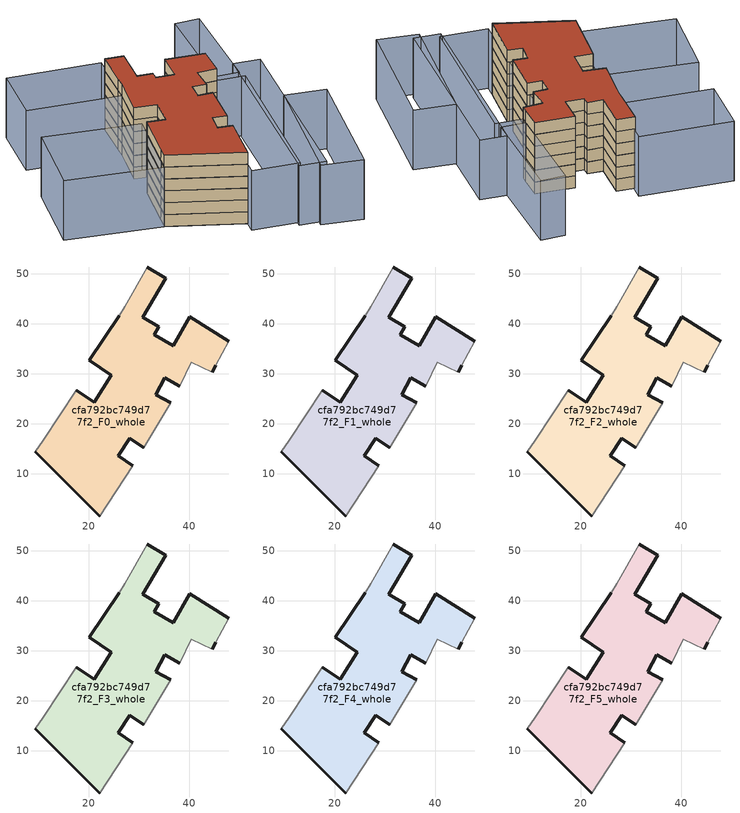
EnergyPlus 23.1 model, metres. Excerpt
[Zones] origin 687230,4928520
cfa792bc749d77f2_F0_whole
 floor ground (EU_floor_Construction): 28.73,11.63 25.81,13.61 28.12,17.09 30.93,15.22 36.35,24.22 33.37,25.86 35.18,29.17 38.14,27.54 40.45,32.25 44.61,30.25 45.38,31.7 47.96,36.53 40.14,41.41 36.85,35.57 33.1,37.82 33.97,39.41 30.77,41.28 35.36,49.07 31.67,51.34 27.13,43.41 26.08,41.55 20.09,32.68 24.41,29.7 21.02,24.33 17.5,26.67 10.84,16.73 9.25,14.37 22.16,1.57 z0
 wall outside (EU_wall_Construction): 17.5,26.67 21.02,24.33 24.41,29.7 20.09,32.68 26.08,41.55 / 31.67,51.34 35.36,49.07 30.77,41.28 33.97,39.41 33.1,37.82 36.85,35.57 40.14,41.41 47.96,36.53 / 45.38,31.7 44.61,30.25 / 38.14,27.54 35.18,29.17 33.37,25.86 36.35,24.22 / 30.93,15.22 28.12,17.09 25.81,13.61 28.73,11.63 / 22.16,1.57 9.25,14.37 z0:3
 wall adiabatic (EU_wall_Construction): 9.25,14.37 10.84,16.73 17.5,26.67 / 26.08,41.55 27.13,43.41 31.67,51.34 / 47.96,36.53 45.38,31.7 / 44.61,30.25 40.45,32.25 38.14,27.54 / 36.35,24.22 30.93,15.22 / 28.73,11.63 22.16,1.57 z0:3
cfa792bc749d77f2_F1_whole
 floor to cfa792bc749d77f2_F0_whole (EU_floor_Construction): 28.73,11.63 25.81,13.61 28.12,17.09 30.93,15.22 36.35,24.22 33.37,25.86 35.18,29.17 38.14,27.54 40.45,32.25 44.61,30.25 45.38,31.7 47.96,36.53 40.14,41.41 36.85,35.57 33.1,37.82 33.97,39.41 30.77,41.28 35.36,49.07 31.67,51.34 27.13,43.41 26.08,41.55 20.09,32.68 24.41,29.7 21.02,24.33 17.5,26.67 10.84,16.73 9.25,14.37 22.16,1.57 z3
 wall outside (EU_wall_Construction): 17.5,26.67 21.02,24.33 24.41,29.7 20.09,32.68 26.08,41.55 / 31.67,51.34 35.36,49.07 30.77,41.28 33.97,39.41 33.1,37.82 36.85,35.57 40.14,41.41 47.96,36.53 / 45.38,31.7 44.61,30.25 / 38.14,27.54 35.18,29.17 33.37,25.86 36.35,24.22 / 30.93,15.22 28.12,17.09 25.81,13.61 28.73,11.63 / 22.16,1.57 9.25,14.37 z3:6
 wall adiabatic (EU_wall_Construction): 9.25,14.37 10.84,16.73 17.5,26.67 / 26.08,41.55 27.13,43.41 31.67,51.34 / 47.96,36.53 45.38,31.7 / 44.61,30.25 40.45,32.25 38.14,27.54 / 36.35,24.22 30.93,15.22 / 28.73,11.63 22.16,1.57 z3:6
cfa792bc749d77f2_F2_whole
 floor to cfa792bc749d77f2_F1_whole (EU_floor_Construction): 28.73,11.63 25.81,13.61 28.12,17.09 30.93,15.22 36.35,24.22 33.37,25.86 35.18,29.17 38.14,27.54 40.45,32.25 44.61,30.25 45.38,31.7 47.96,36.53 40.14,41.41 36.85,35.57 33.1,37.82 33.97,39.41 30.77,41.28 35.36,49.07 31.67,51.34 27.13,43.41 26.08,41.55 20.09,32.68 24.41,29.7 21.02,24.33 17.5,26.67 10.84,16.73 9.25,14.37 22.16,1.57 z6
 wall outside (EU_wall_Construction): 17.5,26.67 21.02,24.33 24.41,29.7 20.09,32.68 26.08,41.55 / 31.67,51.34 35.36,49.07 30.77,41.28 33.97,39.41 33.1,37.82 36.85,35.57 40.14,41.41 47.96,36.53 / 45.38,31.7 44.61,30.25 / 38.14,27.54 35.18,29.17 33.37,25.86 36.35,24.22 / 30.93,15.22 28.12,17.09 25.81,13.61 28.73,11.63 / 22.16,1.57 9.25,14.37 z6:9
 wall adiabatic (EU_wall_Construction): 9.25,14.37 10.84,16.73 17.5,26.67 / 26.08,41.55 27.13,43.41 31.67,51.34 / 47.96,36.53 45.38,31.7 / 44.61,30.25 40.45,32.25 38.14,27.54 / 36.35,24.22 30.93,15.22 / 28.73,11.63 22.16,1.57 z6:9
cfa792bc749d77f2_F3_whole
 floor to cfa792bc749d77f2_F2_whole (EU_floor_Construction): 28.73,11.63 25.81,13.61 28.12,17.09 30.93,15.22 36.35,24.22 33.37,25.86 35.18,29.17 38.14,27.54 40.45,32.25 44.61,30.25 45.38,31.7 47.96,36.53 40.14,41.41 36.85,35.57 33.1,37.82 33.97,39.41 30.77,41.28 35.36,49.07 31.67,51.34 27.13,43.41 26.08,41.55 20.09,32.68 24.41,29.7 21.02,24.33 17.5,26.67 10.84,16.73 9.25,14.37 22.16,1.57 z9
 wall outside (EU_wall_Construction): 17.5,26.67 21.02,24.33 24.41,29.7 20.09,32.68 26.08,41.55 / 31.67,51.34 35.36,49.07 30.77,41.28 33.97,39.41 33.1,37.82 36.85,35.57 40.14,41.41 47.96,36.53 / 45.38,31.7 44.61,30.25 / 38.14,27.54 35.18,29.17 33.37,25.86 36.35,24.22 / 30.93,15.22 28.12,17.09 25.81,13.61 28.73,11.63 / 22.16,1.57 9.25,14.37 z9:12
 wall adiabatic (EU_wall_Construction): 9.25,14.37 10.84,16.73 17.5,26.67 / 26.08,41.55 27.13,43.41 31.67,51.34 / 47.96,36.53 45.38,31.7 / 44.61,30.25 40.45,32.25 38.14,27.54 / 36.35,24.22 30.93,15.22 / 28.73,11.63 22.16,1.57 z9:12
cfa792bc749d77f2_F4_whole
 floor to cfa792bc749d77f2_F3_whole (EU_floor_Construction): 28.73,11.63 25.81,13.61 28.12,17.09 30.93,15.22 36.35,24.22 33.37,25.86 35.18,29.17 38.14,27.54 40.45,32.25 44.61,30.25 45.38,31.7 47.96,36.53 40.14,41.41 36.85,35.57 33.1,37.82 33.97,39.41 30.77,41.28 35.36,49.07 31.67,51.34 27.13,43.41 26.08,41.55 20.09,32.68 24.41,29.7 21.02,24.33 17.5,26.67 10.84,16.73 9.25,14.37 22.16,1.57 z12
 wall outside (EU_wall_Construction): 17.5,26.67 21.02,24.33 24.41,29.7 20.09,32.68 26.08,41.55 / 31.67,51.34 35.36,49.07 30.77,41.28 33.97,39.41 33.1,37.82 36.85,35.57 40.14,41.41 47.96,36.53 / 45.38,31.7 44.61,30.25 / 38.14,27.54 35.18,29.17 33.37,25.86 36.35,24.22 / 30.93,15.22 28.12,17.09 25.81,13.61 28.73,11.63 / 22.16,1.57 9.25,14.37 z12:15
 wall adiabatic (EU_wall_Construction): 9.25,14.37 10.84,16.73 17.5,26.67 / 26.08,41.55 27.13,43.41 31.67,51.34 / 47.96,36.53 45.38,31.7 / 44.61,30.25 40.45,32.25 38.14,27.54 / 36.35,24.22 30.93,15.22 / 28.73,11.63 22.16,1.57 z12:15
cfa792bc749d77f2_F5_whole
 floor to cfa792bc749d77f2_F4_whole (EU_floor_Construction): 28.73,11.63 25.81,13.61 28.12,17.09 30.93,15.22 36.35,24.22 33.37,25.86 35.18,29.17 38.14,27.54 40.45,32.25 44.61,30.25 45.38,31.7 47.96,36.53 40.14,41.41 36.85,35.57 33.1,37.82 33.97,39.41 30.77,41.28 35.36,49.07 31.67,51.34 27.13,43.41 26.08,41.55 20.09,32.68 24.41,29.7 21.02,24.33 17.5,26.67 10.84,16.73 9.25,14.37 22.16,1.57 z15
 wall outside (EU_wall_Construction): 17.5,26.67 21.02,24.33 24.41,29.7 20.09,32.68 26.08,41.55 / 31.67,51.34 35.36,49.07 30.77,41.28 33.97,39.41 33.1,37.82 36.85,35.57 40.14,41.41 47.96,36.53 / 45.38,31.7 44.61,30.25 / 38.14,27.54 35.18,29.17 33.37,25.86 36.35,24.22 / 30.93,15.22 28.12,17.09 25.81,13.61 28.73,11.63 / 22.16,1.57 9.25,14.37 z15:18
 wall adiabatic (EU_wall_Construction): 9.25,14.37 10.84,16.73 17.5,26.67 / 26.08,41.55 27.13,43.41 31.67,51.34 / 47.96,36.53 45.38,31.7 / 44.61,30.25 40.45,32.25 38.14,27.54 / 36.35,24.22 30.93,15.22 / 28.73,11.63 22.16,1.57 z15:18
 roof outside (EU_roof_Construction): 40.14,41.41 47.96,36.53 45.38,31.7 44.61,30.25 40.45,32.25 38.14,27.54 35.18,29.17 33.37,25.86 36.35,24.22 30.93,15.22 28.12,17.09 25.81,13.61 28.73,11.63 22.16,1.57 9.25,14.37 10.84,16.73 17.5,26.67 21.02,24.33 24.41,29.7 20.09,32.68 26.08,41.55 27.13,43.41 31.67,51.34 35.36,49.07 30.77,41.28 33.97,39.41 33.1,37.82 36.85,35.57 z18
shading: 57.53,9.82 40.35,-16.06 / 40.35,-16.06 32.24,-10.68 / 32.24,-10.68 49.42,15.21 / 49.42,15.21 57.53,9.82 / 29.11,-7.26 52.24,32.34 / 52.24,32.34 57.6,29.21 / 57.6,29.21 34.47,-10.39 / 34.47,-10.39 29.11,-7.26 / 20.67,-0.93 40.66,32.61 / 40.66,32.61 50.16,26.95 / 50.16,26.95 30.17,-6.59 / 30.17,-6.59 20.67,-0.93 / 19.99,30.39 9.26,14.36 / 9.26,14.36 -9.5,26.93 / -9.5,26.93 1.24,42.95 / 1.24,42.95 19.99,30.39 / 50.5,28.99 45.38,31.7 / 45.38,31.7 56.78,53.24 / 56.78,53.24 61.9,50.53 / 61.9,50.53 50.5,28.99 / 26.08,41.56 7.51,52.75 / 7.51,52.75 15.1,65.32 / 15.1,65.32 33.66,54.13 / 33.66,54.13 26.08,41.56 z0:15
[Building]
EU S2 Campaign: North Axis=0; Terrain=City; Solar Distribution=FullExterior
[Site:Location]
Bologna: Latitude=44.5; Longitude=11.25; Time Zone=1; Elevation=37
[SizingPeriod:WeatherFileDays]
AnnualSizingPeriod: Begin Month=1; Begin Day of Month=1; End Month=12; End Day of Month=31; Day of Week for Start Day=Monday; Use Weather File Daylight Saving Period=No; Use Weather File Rain and Snow Indicators=No
[MATERIAL]
EU_InternalMass_Material: Roughness=MediumRough; Thickness=0.1; Conductivity=1; Density=1800; Specific Heat=900; Thermal Absorptance=0.9; Solar Absorptance=0.7; Visible Absorptance=0.7
[MATERIAL:NOMASS] Roughness=MediumRough; Thermal Absorptance=0.9; Solar Absorptance=0.7; Visible Absorptance=0.7
Name | Thermal Resistance
EU_wall_NoMass | 0.905828
EU_roof_NoMass | 0.37593
EU_floor_NoMass | 0.67114
[CONSTRUCTION]
EU_wall_Construction: EU_wall_NoMass
EU_roof_Construction: EU_roof_NoMass
EU_floor_Construction: EU_floor_NoMass
EU_InternalMass_Construction: EU_InternalMass_Material
[ZONE] Type=1; Multiplier=1; Ceiling Height=autocalculate; Volume=2019.08; Floor Area=autocalculate; Part of Total Floor Area=Yes
cfa792bc749d77f2_F0_whole; cfa792bc749d77f2_F1_whole; cfa792bc749d77f2_F2_whole; cfa792bc749d77f2_F3_whole; cfa792bc749d77f2_F4_whole; cfa792bc749d77f2_F5_whole
[INTERNALMASS] Construction=EU_InternalMass_Construction; Surface Area=609.279
Name | Zone or ZoneList
cfa792bc749d77f2_F0_whole_EU_InternalMass | cfa792bc749d77f2_F0_whole
cfa792bc749d77f2_F1_whole_EU_InternalMass | cfa792bc749d77f2_F1_whole
cfa792bc749d77f2_F2_whole_EU_InternalMass | cfa792bc749d77f2_F2_whole
cfa792bc749d77f2_F3_whole_EU_InternalMass | cfa792bc749d77f2_F3_whole
cfa792bc749d77f2_F4_whole_EU_InternalMass | cfa792bc749d77f2_F4_whole
cfa792bc749d77f2_F5_whole_EU_InternalMass | cfa792bc749d77f2_F5_whole
[OTHEREQUIPMENT] Fuel Type=Electricity; Design Level Calculation Method=Watts/Area; Power per Zone Floor Area=1; Fraction Latent=0; Fraction Radiant=0; Fraction Lost=0; Carbon Dioxide Generation Rate=0; EndUse Subcategory=EU_Step8_InternalGains
Name | Zone or ZoneList or Space or SpaceList | Schedule
EU_Step8_InternalGain_cfa792bc749d77f2_F0_whole_f000 | cfa792bc749d77f2_F0_whole | EU_Step8_GainSchedule_cfa792bc749d77f2_F0_whole_f000
EU_Step8_InternalGain_cfa792bc749d77f2_F1_whole_f000 | cfa792bc749d77f2_F1_whole | EU_Step8_GainSchedule_cfa792bc749d77f2_F1_whole_f000
EU_Step8_InternalGain_cfa792bc749d77f2_F2_whole_f000 | cfa792bc749d77f2_F2_whole | EU_Step8_GainSchedule_cfa792bc749d77f2_F2_whole_f000
EU_Step8_InternalGain_cfa792bc749d77f2_F3_whole_f000 | cfa792bc749d77f2_F3_whole | EU_Step8_GainSchedule_cfa792bc749d77f2_F3_whole_f000
EU_Step8_InternalGain_cfa792bc749d77f2_F4_whole_f000 | cfa792bc749d77f2_F4_whole | EU_Step8_GainSchedule_cfa792bc749d77f2_F4_whole_f000
EU_Step8_InternalGain_cfa792bc749d77f2_F5_whole_f000 | cfa792bc749d77f2_F5_whole | EU_Step8_GainSchedule_cfa792bc749d77f2_F5_whole_f000
[ZONEVENTILATION:DESIGNFLOWRATE] Schedule=EU_AlwaysOn; Design Flow Rate Calculation Method=AirChanges/Hour; Air Changes per Hour=0.73129; Ventilation Type=Natural; Fan Pressure Rise=0; Fan Total Efficiency=1; Constant Term Coefficient=1; Temperature Term Coefficient=0; Velocity Term Coefficient=0; Velocity Squared Term Coefficient=0; Minimum Indoor Temperature=-100; Maximum Indoor Temperature=100; Delta Temperature=-100; Minimum Outdoor Temperature=-100; Maximum Outdoor Temperature=100; Maximum Wind Speed=40
Name | Zone or ZoneList or Space or SpaceList
EU_ConstantAir_cfa792bc749d77f2_F0_whole | cfa792bc749d77f2_F0_whole
EU_ConstantAir_cfa792bc749d77f2_F1_whole | cfa792bc749d77f2_F1_whole
EU_ConstantAir_cfa792bc749d77f2_F2_whole | cfa792bc749d77f2_F2_whole
EU_ConstantAir_cfa792bc749d77f2_F3_whole | cfa792bc749d77f2_F3_whole
EU_ConstantAir_cfa792bc749d77f2_F4_whole | cfa792bc749d77f2_F4_whole
EU_ConstantAir_cfa792bc749d77f2_F5_whole | cfa792bc749d77f2_F5_whole
[HVACTEMPLATE:THERMOSTAT] Constant Heating Setpoint=20; Constant Cooling Setpoint=50
EU_HeatOnly_cfa792bc749d77f2_F0_whole; EU_HeatOnly_cfa792bc749d77f2_F1_whole; EU_HeatOnly_cfa792bc749d77f2_F2_whole; EU_HeatOnly_cfa792bc749d77f2_F3_whole; EU_HeatOnly_cfa792bc749d77f2_F4_whole; EU_HeatOnly_cfa792bc749d77f2_F5_whole
[HVACTEMPLATE:ZONE:IDEALLOADSAIRSYSTEM] System Availability Schedule=EU_AlwaysOn; Maximum Heating Supply Air Temperature=50; Minimum Cooling Supply Air Temperature=13; Maximum Heating Supply Air Humidity Ratio=0.0156; Minimum Cooling Supply Air Humidity Ratio=0.0077; Heating Limit=NoLimit; Cooling Limit=NoLimit; Heating Availability Schedule=EU_AlwaysOn; Cooling Availability Schedule=EU_CoolingOff; Dehumidification Control Type=ConstantSensibleHeatRatio; Cooling Sensible Heat Ratio=0.7; Dehumidification Setpoint=60; Humidification Control Type=None; Humidification Setpoint=30; Outdoor Air Method=None; Outdoor Air Flow Rate per Person=0.00944; Outdoor Air Flow Rate per Zone Floor Area=0; Outdoor Air Flow Rate per Zone=0; Demand Controlled Ventilation Type=None; Outdoor Air Economizer Type=NoEconomizer; Heat Recovery Type=None; Sensible Heat Recovery Effectiveness=0.7; Latent Heat Recovery Effectiveness=0.65
Name | Template Thermostat
cfa792bc749d77f2_F0_whole | EU_HeatOnly_cfa792bc749d77f2_F0_whole
cfa792bc749d77f2_F1_whole | EU_HeatOnly_cfa792bc749d77f2_F1_whole
cfa792bc749d77f2_F2_whole | EU_HeatOnly_cfa792bc749d77f2_F2_whole
cfa792bc749d77f2_F3_whole | EU_HeatOnly_cfa792bc749d77f2_F3_whole
cfa792bc749d77f2_F4_whole | EU_HeatOnly_cfa792bc749d77f2_F4_whole
cfa792bc749d77f2_F5_whole | EU_HeatOnly_cfa792bc749d77f2_F5_whole
[SIZING:ZONE] Zone Cooling Design Supply Air Temperature Input Method=SupplyAirTemperature; Zone Cooling Design Supply Air Temperature=13; Zone Heating Design Supply Air Temperature Input Method=SupplyAirTemperature; Zone Heating Design Supply Air Temperature=50; Zone Cooling Design Supply Air Humidity Ratio=0.008; Zone Heating Design Supply Air Humidity Ratio=0.008; Cooling Design Air Flow Method=DesignDay; Cooling Design Air Flow Rate=0; Cooling Minimum Air Flow per Zone Floor Area=0.000762; Cooling Minimum Air Flow=0; Cooling Minimum Air Flow Fraction=0.2; Heating Design Air Flow Method=DesignDay; Heating Design Air Flow Rate=0; Heating Maximum Air Flow per Zone Floor Area=0.002032; Heating Maximum Air Flow=0.141576; Heating Maximum Air Flow Fraction=0.3; Account for Dedicated Outdoor Air System=No; Dedicated Outdoor Air System Control Strategy=NeutralSupplyAir; Dedicated Outdoor Air Low Setpoint Temperature for Design=autosize; Dedicated Outdoor Air High Setpoint Temperature for Design=autosize; Zone Load Sizing Method=Sensible Load Only No Latent Load; Zone Latent Cooling Design Supply Air Humidity Ratio Input Method=HumidityRatioDifference; Zone Cooling Design Supply Air Humidity Ratio Difference=0.005; Zone Latent Heating Design Supply Air Humidity Ratio Input Method=HumidityRatioDifference; Zone Humidification Design Supply Air Humidity Ratio Difference=0.005
cfa792bc749d77f2_F0_whole; cfa792bc749d77f2_F1_whole; cfa792bc749d77f2_F2_whole; cfa792bc749d77f2_F3_whole; cfa792bc749d77f2_F4_whole; cfa792bc749d77f2_F5_whole
[SCHEDULE:CONSTANT]
Name | Hourly Value
EU_AlwaysOn | 1
EU_CoolingOff | 0
[SCHEDULE:FILE] Column Number=1; Rows to Skip at Top=0; Number of Hours of Data=8760; Column Separator=Comma; Interpolate to Timestep=No; Minutes per Item=60; Adjust Schedule for Daylight Savings=Yes
Name | File
EU_Step8_GainSchedule_cfa792bc749d77f2_F0_whole_f000 | ../../schedules/cfa792bc749d77f2/cfa792bc749d77f2_F0_whole_f000_gain.csv
EU_Step8_GainSchedule_cfa792bc749d77f2_F1_whole_f000 | ../../schedules/cfa792bc749d77f2/cfa792bc749d77f2_F1_whole_f000_gain.csv
EU_Step8_GainSchedule_cfa792bc749d77f2_F2_whole_f000 | ../../schedules/cfa792bc749d77f2/cfa792bc749d77f2_F2_whole_f000_gain.csv
EU_Step8_GainSchedule_cfa792bc749d77f2_F3_whole_f000 | ../../schedules/cfa792bc749d77f2/cfa792bc749d77f2_F3_whole_f000_gain.csv
EU_Step8_GainSchedule_cfa792bc749d77f2_F4_whole_f000 | ../../schedules/cfa792bc749d77f2/cfa792bc749d77f2_F4_whole_f000_gain.csv
EU_Step8_GainSchedule_cfa792bc749d77f2_F5_whole_f000 | ../../schedules/cfa792bc749d77f2/cfa792bc749d77f2_F5_whole_f000_gain.csv
